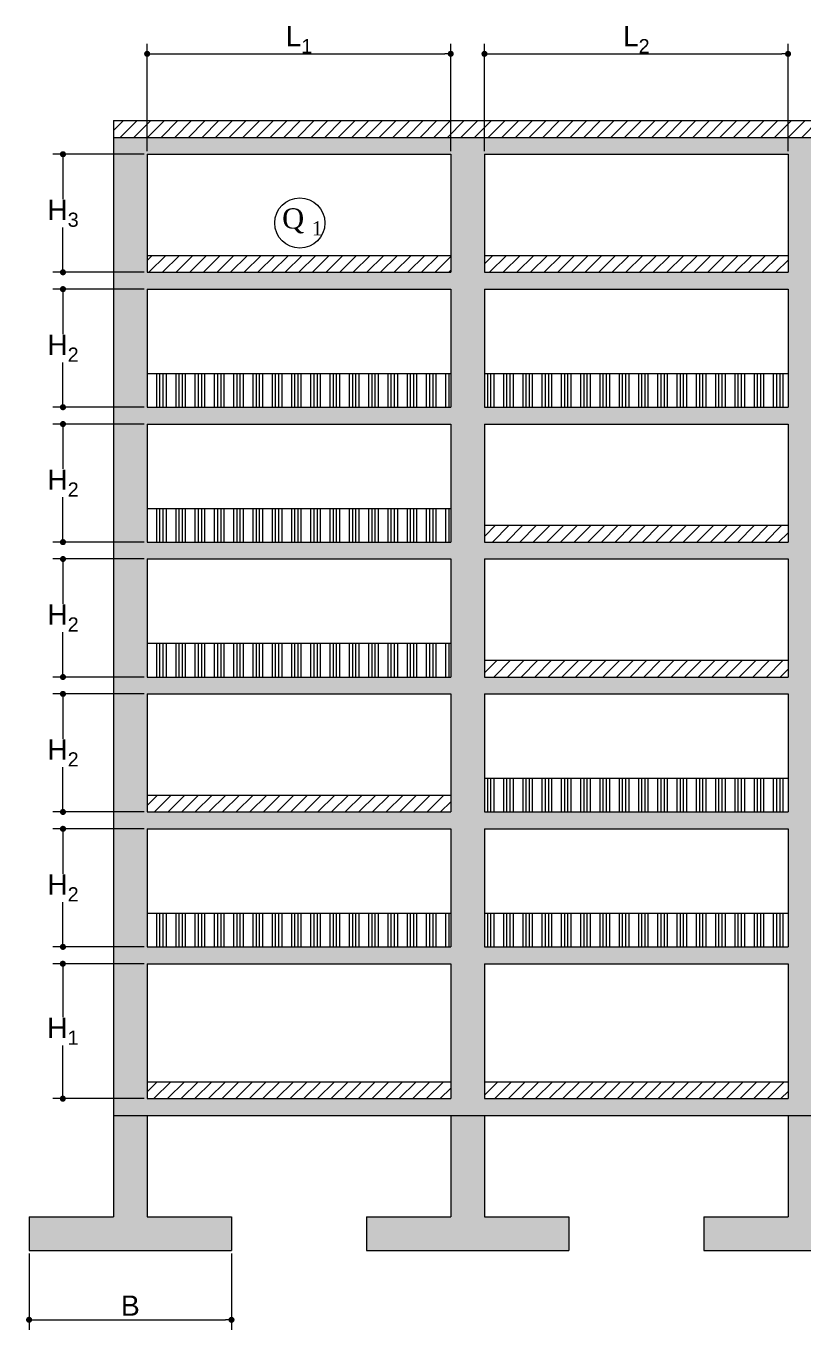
# Model space of a CAD drawing. Header units: metres. Extents: x 1491 to 3802, y 1670 to 4183.
# Drawn here: x 1883.79 to 1906.88, y 1931.24 to 1969.9 of the extents above; entities that cross this region are included whole.
import ezdxf

# ---------------------------------------------------------------- set-up
doc = ezdxf.new("R2010")
doc.units = ezdxf.units.M
doc.layers.add('42_HS_SECCIONES_SOLIDO', color=7, linetype='Continuous', true_color=0xdee2e1)
doc.layers.add('50_HS_Granular', color=8, linetype='Continuous')
doc.styles.add('Annota_RDC_sec', font='Times New Roman.ttf', dxfattribs={"height": 2})
doc.styles.add('Annotative', font='Arial.ttf')
doc.dimstyles.new('Annotative_RDC', dxfattribs={"dimscale": 0.15, "dimtxt": 2, "dimasz": 0.6, "dimexe": 1, "dimexo": 0.3, "dimgap": 0.4, "dimtad": 1, "dimtih": 1, "dimtoh": 1, "dimdec": 1, "dimzin": 1, "dimdsep": 46, "dimtxsty": 'Annotative', "dimblk": 'DOT', "dimblk1": 'DOT', "dimblk2": 'DOT', "dimcen": 0.01, "dimclrd": 191, "dimclre": 191, "dimclrt": 7, "dimadec": 0, "dimazin": 0, "dimtfac": 1, "dimtdec": 1, "dimtmove": 2, "dimatfit": 3, "dimldrblk": 'DOT', "dimfxl": 1, "dimtolj": 1, "dimtzin": 0, "dimarcsym": 0})
pattern_1 = [(45, (0, 0), (-0.202055763, 0.202055763), [])]

# ---------------------------------------------------------------- blocks, each defined once
blk = doc.blocks.new('_DOT')
at = {"color": 0, "linetype": 'Continuous'}
blk.add_line((-0.5, 0), (-1, 0), dxfattribs=at)
at = {"color": 0, "linetype": 'Continuous', "const_width": 0.5}
blk.add_lwpolyline([(-0.25, 0, 1), (0.25, 0, 1)], format="xyb", close=True, dxfattribs=at)
blk = doc.blocks.new('*D107')
at = {"color": 191, "lineweight": -2, "transparency": 16777216}
for p, q in [((1887.381, 1966.186), (1887.381, 1969.373)), ((1896.381, 1966.186), (1896.381, 1969.373)), ((1887.561, 1969.073), (1896.201, 1969.073))]:
    blk.add_line(p, q, dxfattribs=at)
at = {"layer": 'Defpoints', "color": 0, "transparency": 16777216}
for p in [(1896.381, 1969.073), (1887.381, 1966.096), (1896.381, 1966.096)]:
    blk.add_point(p, dxfattribs=at)
at = {"color": 191, "lineweight": -2, "transparency": 16777216, "xscale": 0.18, "yscale": 0.18, "zscale": 0.18, "rotation": 180}
blk.add_blockref('_DOT', (1887.381, 1969.073), dxfattribs=at)
at = {"color": 191, "lineweight": -2, "transparency": 16777216, "xscale": 0.18, "yscale": 0.18, "zscale": 0.18}
blk.add_blockref('_DOT', (1896.381, 1969.073), dxfattribs=at)
at = {"color": 7, "transparency": 16777216, "insert": (1891.881, 1969.493), "char_height": 0.6, "attachment_point": 5, "style": 'Annotative'}
blk.add_mtext('\\A1;L{\\H0.7x;\\S^ 1;}', dxfattribs=at)
blk = doc.blocks.new('*D108')
at = {"color": 191, "lineweight": -2, "transparency": 16777216}
for p, q in [((1897.381, 1966.186), (1897.381, 1969.371)), ((1906.381, 1966.186), (1906.381, 1969.371)), ((1897.561, 1969.071), (1906.201, 1969.071))]:
    blk.add_line(p, q, dxfattribs=at)
at = {"layer": 'Defpoints', "color": 0, "transparency": 16777216}
for p in [(1906.381, 1969.071), (1897.381, 1966.096), (1906.381, 1966.096)]:
    blk.add_point(p, dxfattribs=at)
at = {"color": 191, "lineweight": -2, "transparency": 16777216, "xscale": 0.18, "yscale": 0.18, "zscale": 0.18, "rotation": 180}
blk.add_blockref('_DOT', (1897.381, 1969.071), dxfattribs=at)
at = {"color": 191, "lineweight": -2, "transparency": 16777216, "xscale": 0.18, "yscale": 0.18, "zscale": 0.18}
blk.add_blockref('_DOT', (1906.381, 1969.071), dxfattribs=at)
at = {"color": 7, "transparency": 16777216, "insert": (1901.881, 1969.491), "char_height": 0.6, "attachment_point": 5, "style": 'Annotative'}
blk.add_mtext('\\A1;L{\\H0.7x;\\S^ 2;}', dxfattribs=at)
blk = doc.blocks.new('*D114')
at = {"color": 191, "lineweight": -2, "transparency": 16777216}
for p, q in [((1887.291, 1946.096), (1884.585, 1946.096)), ((1884.885, 1945.916), (1884.885, 1944.766)), ((1884.885, 1942.776), (1884.885, 1943.926)), ((1887.291, 1942.596), (1884.585, 1942.596))]:
    blk.add_line(p, q, dxfattribs=at)
at = {"layer": 'Defpoints', "color": 0, "transparency": 16777216}
for p in [(1884.885, 1946.096), (1887.381, 1946.096), (1887.381, 1942.596)]:
    blk.add_point(p, dxfattribs=at)
at = {"color": 191, "lineweight": -2, "transparency": 16777216, "xscale": 0.18, "yscale": 0.18, "zscale": 0.18}
for p, rotation in [((1884.885, 1946.096), 90), ((1884.885, 1942.596), 270)]:
    blk.add_blockref('_DOT', p, dxfattribs=dict(at, rotation=rotation))
at = {"color": 7, "transparency": 16777216, "insert": (1884.885, 1944.346), "char_height": 0.6, "attachment_point": 5, "style": 'Annotative'}
blk.add_mtext('\\A1;H{\\H0.7x;\\S^ 2;}', dxfattribs=at)
blk = doc.blocks.new('*D115')
at = {"color": 191, "lineweight": -2, "transparency": 16777216}
for p, q in [((1887.291, 1942.096), (1884.581, 1942.096)), ((1884.881, 1941.916), (1884.881, 1940.516)), ((1884.881, 1938.276), (1884.881, 1939.676)), ((1887.291, 1938.096), (1884.581, 1938.096))]:
    blk.add_line(p, q, dxfattribs=at)
at = {"layer": 'Defpoints', "color": 0, "transparency": 16777216}
for p in [(1884.881, 1942.096), (1887.381, 1942.096), (1887.381, 1938.096)]:
    blk.add_point(p, dxfattribs=at)
at = {"color": 191, "lineweight": -2, "transparency": 16777216, "xscale": 0.18, "yscale": 0.18, "zscale": 0.18}
for p, rotation in [((1884.881, 1942.096), 90), ((1884.881, 1938.096), 270)]:
    blk.add_blockref('_DOT', p, dxfattribs=dict(at, rotation=rotation))
at = {"color": 7, "transparency": 16777216, "insert": (1884.881, 1940.096), "char_height": 0.6, "attachment_point": 5, "style": 'Annotative'}
blk.add_mtext('\\A1;H{\\H0.7x;\\S^ 1;}', dxfattribs=at)
blk = doc.blocks.new('*D116')
at = {"color": 191, "lineweight": -2, "transparency": 16777216}
for p, q in [((1887.291, 1950.096), (1884.585, 1950.096)), ((1884.885, 1949.916), (1884.885, 1948.766)), ((1884.885, 1946.776), (1884.885, 1947.926)), ((1887.291, 1946.596), (1884.585, 1946.596))]:
    blk.add_line(p, q, dxfattribs=at)
at = {"layer": 'Defpoints', "color": 0, "transparency": 16777216}
for p in [(1884.885, 1950.096), (1887.381, 1950.096), (1887.381, 1946.596)]:
    blk.add_point(p, dxfattribs=at)
at = {"color": 191, "lineweight": -2, "transparency": 16777216, "xscale": 0.18, "yscale": 0.18, "zscale": 0.18}
for p, rotation in [((1884.885, 1950.096), 90), ((1884.885, 1946.596), 270)]:
    blk.add_blockref('_DOT', p, dxfattribs=dict(at, rotation=rotation))
at = {"color": 7, "transparency": 16777216, "insert": (1884.885, 1948.346), "char_height": 0.6, "attachment_point": 5, "style": 'Annotative'}
blk.add_mtext('\\A1;H{\\H0.7x;\\S^ 2;}', dxfattribs=at)
blk = doc.blocks.new('*D117')
at = {"color": 191, "lineweight": -2, "transparency": 16777216}
for p, q in [((1887.291, 1954.096), (1884.585, 1954.096)), ((1884.885, 1953.916), (1884.885, 1952.766)), ((1884.885, 1950.776), (1884.885, 1951.926)), ((1887.291, 1950.596), (1884.585, 1950.596))]:
    blk.add_line(p, q, dxfattribs=at)
at = {"layer": 'Defpoints', "color": 0, "transparency": 16777216}
for p in [(1884.885, 1954.096), (1887.381, 1954.096), (1887.381, 1950.596)]:
    blk.add_point(p, dxfattribs=at)
at = {"color": 191, "lineweight": -2, "transparency": 16777216, "xscale": 0.18, "yscale": 0.18, "zscale": 0.18}
for p, rotation in [((1884.885, 1954.096), 90), ((1884.885, 1950.596), 270)]:
    blk.add_blockref('_DOT', p, dxfattribs=dict(at, rotation=rotation))
at = {"color": 7, "transparency": 16777216, "insert": (1884.885, 1952.346), "char_height": 0.6, "attachment_point": 5, "style": 'Annotative'}
blk.add_mtext('\\A1;H{\\H0.7x;\\S^ 2;}', dxfattribs=at)
blk = doc.blocks.new('*D118')
at = {"color": 191, "lineweight": -2, "transparency": 16777216}
for p, q in [((1887.291, 1958.096), (1884.585, 1958.096)), ((1884.885, 1957.916), (1884.885, 1956.766)), ((1884.885, 1954.776), (1884.885, 1955.926)), ((1887.291, 1954.596), (1884.585, 1954.596))]:
    blk.add_line(p, q, dxfattribs=at)
at = {"layer": 'Defpoints', "color": 0, "transparency": 16777216}
for p in [(1884.885, 1958.096), (1887.381, 1958.096), (1887.381, 1954.596)]:
    blk.add_point(p, dxfattribs=at)
at = {"color": 191, "lineweight": -2, "transparency": 16777216, "xscale": 0.18, "yscale": 0.18, "zscale": 0.18}
for p, rotation in [((1884.885, 1958.096), 90), ((1884.885, 1954.596), 270)]:
    blk.add_blockref('_DOT', p, dxfattribs=dict(at, rotation=rotation))
at = {"color": 7, "transparency": 16777216, "insert": (1884.885, 1956.346), "char_height": 0.6, "attachment_point": 5, "style": 'Annotative'}
blk.add_mtext('\\A1;H{\\H0.7x;\\S^ 2;}', dxfattribs=at)
blk = doc.blocks.new('*D119')
at = {"color": 191, "lineweight": -2, "transparency": 16777216}
for p, q in [((1887.291, 1962.096), (1884.585, 1962.096)), ((1884.885, 1961.916), (1884.885, 1960.766)), ((1884.885, 1958.776), (1884.885, 1959.926)), ((1887.291, 1958.596), (1884.585, 1958.596))]:
    blk.add_line(p, q, dxfattribs=at)
at = {"layer": 'Defpoints', "color": 0, "transparency": 16777216}
for p in [(1884.885, 1962.096), (1887.381, 1962.096), (1887.381, 1958.596)]:
    blk.add_point(p, dxfattribs=at)
at = {"color": 191, "lineweight": -2, "transparency": 16777216, "xscale": 0.18, "yscale": 0.18, "zscale": 0.18}
for p, rotation in [((1884.885, 1962.096), 90), ((1884.885, 1958.596), 270)]:
    blk.add_blockref('_DOT', p, dxfattribs=dict(at, rotation=rotation))
at = {"color": 7, "transparency": 16777216, "insert": (1884.885, 1960.346), "char_height": 0.6, "attachment_point": 5, "style": 'Annotative'}
blk.add_mtext('\\A1;H{\\H0.7x;\\S^ 2;}', dxfattribs=at)
blk = doc.blocks.new('*D120')
at = {"color": 191, "lineweight": -2, "transparency": 16777216}
for p, q in [((1887.291, 1966.096), (1884.585, 1966.096)), ((1884.885, 1965.916), (1884.885, 1964.766)), ((1884.885, 1962.776), (1884.885, 1963.926)), ((1887.291, 1962.596), (1884.585, 1962.596))]:
    blk.add_line(p, q, dxfattribs=at)
at = {"layer": 'Defpoints', "color": 0, "transparency": 16777216}
for p in [(1884.885, 1966.096), (1887.381, 1966.096), (1887.381, 1962.596)]:
    blk.add_point(p, dxfattribs=at)
at = {"color": 191, "lineweight": -2, "transparency": 16777216, "xscale": 0.18, "yscale": 0.18, "zscale": 0.18}
for p, rotation in [((1884.885, 1966.096), 90), ((1884.885, 1962.596), 270)]:
    blk.add_blockref('_DOT', p, dxfattribs=dict(at, rotation=rotation))
at = {"color": 7, "transparency": 16777216, "insert": (1884.885, 1964.346), "char_height": 0.6, "attachment_point": 5, "style": 'Annotative'}
blk.add_mtext('\\A1;H{\\H0.7x;\\S^ 3;}', dxfattribs=at)
blk = doc.blocks.new('*D122')
at = {"color": 191, "lineweight": -2, "transparency": 16777216}
for p, q in [((1883.881, 1933.506), (1883.881, 1931.24)), ((1889.881, 1933.506), (1889.881, 1931.24)), ((1884.061, 1931.54), (1889.701, 1931.54))]:
    blk.add_line(p, q, dxfattribs=at)
at = {"layer": 'Defpoints', "color": 0, "transparency": 16777216}
for p in [(1883.881, 1933.596), (1889.881, 1933.596), (1889.881, 1931.54)]:
    blk.add_point(p, dxfattribs=at)
at = {"color": 191, "lineweight": -2, "transparency": 16777216, "xscale": 0.18, "yscale": 0.18, "zscale": 0.18, "rotation": 180}
blk.add_blockref('_DOT', (1883.881, 1931.54), dxfattribs=at)
at = {"color": 191, "lineweight": -2, "transparency": 16777216, "xscale": 0.18, "yscale": 0.18, "zscale": 0.18}
blk.add_blockref('_DOT', (1889.881, 1931.54), dxfattribs=at)
at = {"color": 7, "transparency": 16777216, "insert": (1886.881, 1931.96), "char_height": 0.6, "attachment_point": 5, "style": 'Annotative'}
blk.add_mtext('\\A1;B', dxfattribs=at)
blk = doc.blocks.new('*D139')
at = {"color": 191, "lineweight": -2, "transparency": 16777216}
for p, q in [((1887.381, 1966.186), (1887.381, 1969.373)), ((1896.381, 1966.186), (1896.381, 1969.373)), ((1887.561, 1969.073), (1896.201, 1969.073))]:
    blk.add_line(p, q, dxfattribs=at)
at = {"layer": 'Defpoints', "color": 0, "transparency": 16777216}
for p in [(1896.381, 1969.073), (1887.381, 1966.096), (1896.381, 1966.096)]:
    blk.add_point(p, dxfattribs=at)
at = {"color": 191, "lineweight": -2, "transparency": 16777216, "xscale": 0.18, "yscale": 0.18, "zscale": 0.18, "rotation": 180}
blk.add_blockref('_DOT', (1887.381, 1969.073), dxfattribs=at)
at = {"color": 191, "lineweight": -2, "transparency": 16777216, "xscale": 0.18, "yscale": 0.18, "zscale": 0.18}
blk.add_blockref('_DOT', (1896.381, 1969.073), dxfattribs=at)
at = {"color": 7, "transparency": 16777216, "insert": (1891.881, 1969.493), "char_height": 0.6, "attachment_point": 5, "style": 'Annotative'}
blk.add_mtext('\\A1;L{\\H0.7x;\\S^ 1;}', dxfattribs=at)
blk = doc.blocks.new('*D140')
at = {"color": 191, "lineweight": -2, "transparency": 16777216}
for p, q in [((1897.381, 1966.186), (1897.381, 1969.371)), ((1906.381, 1966.186), (1906.381, 1969.371)), ((1897.561, 1969.071), (1906.201, 1969.071))]:
    blk.add_line(p, q, dxfattribs=at)
at = {"layer": 'Defpoints', "color": 0, "transparency": 16777216}
for p in [(1906.381, 1969.071), (1897.381, 1966.096), (1906.381, 1966.096)]:
    blk.add_point(p, dxfattribs=at)
at = {"color": 191, "lineweight": -2, "transparency": 16777216, "xscale": 0.18, "yscale": 0.18, "zscale": 0.18, "rotation": 180}
blk.add_blockref('_DOT', (1897.381, 1969.071), dxfattribs=at)
at = {"color": 191, "lineweight": -2, "transparency": 16777216, "xscale": 0.18, "yscale": 0.18, "zscale": 0.18}
blk.add_blockref('_DOT', (1906.381, 1969.071), dxfattribs=at)
at = {"color": 7, "transparency": 16777216, "insert": (1901.881, 1969.491), "char_height": 0.6, "attachment_point": 5, "style": 'Annotative'}
blk.add_mtext('\\A1;L{\\H0.7x;\\S^ 2;}', dxfattribs=at)
blk = doc.blocks.new('*D142')
at = {"color": 191, "lineweight": -2, "transparency": 16777216}
for p, q in [((1887.291, 1946.096), (1884.585, 1946.096)), ((1884.885, 1945.916), (1884.885, 1944.766)), ((1884.885, 1942.776), (1884.885, 1943.926)), ((1887.291, 1942.596), (1884.585, 1942.596))]:
    blk.add_line(p, q, dxfattribs=at)
at = {"layer": 'Defpoints', "color": 0, "transparency": 16777216}
for p in [(1884.885, 1946.096), (1887.381, 1946.096), (1887.381, 1942.596)]:
    blk.add_point(p, dxfattribs=at)
at = {"color": 191, "lineweight": -2, "transparency": 16777216, "xscale": 0.18, "yscale": 0.18, "zscale": 0.18}
for p, rotation in [((1884.885, 1946.096), 90), ((1884.885, 1942.596), 270)]:
    blk.add_blockref('_DOT', p, dxfattribs=dict(at, rotation=rotation))
at = {"color": 7, "transparency": 16777216, "insert": (1884.885, 1944.346), "char_height": 0.6, "attachment_point": 5, "style": 'Annotative'}
blk.add_mtext('\\A1;H{\\H0.7x;\\S^ 2;}', dxfattribs=at)
blk = doc.blocks.new('*D143')
at = {"color": 191, "lineweight": -2, "transparency": 16777216}
for p, q in [((1887.291, 1942.096), (1884.581, 1942.096)), ((1884.881, 1941.916), (1884.881, 1940.516)), ((1884.881, 1938.276), (1884.881, 1939.676)), ((1887.291, 1938.096), (1884.581, 1938.096))]:
    blk.add_line(p, q, dxfattribs=at)
at = {"layer": 'Defpoints', "color": 0, "transparency": 16777216}
for p in [(1884.881, 1942.096), (1887.381, 1942.096), (1887.381, 1938.096)]:
    blk.add_point(p, dxfattribs=at)
at = {"color": 191, "lineweight": -2, "transparency": 16777216, "xscale": 0.18, "yscale": 0.18, "zscale": 0.18}
for p, rotation in [((1884.881, 1942.096), 90), ((1884.881, 1938.096), 270)]:
    blk.add_blockref('_DOT', p, dxfattribs=dict(at, rotation=rotation))
at = {"color": 7, "transparency": 16777216, "insert": (1884.881, 1940.096), "char_height": 0.6, "attachment_point": 5, "style": 'Annotative'}
blk.add_mtext('\\A1;H{\\H0.7x;\\S^ 1;}', dxfattribs=at)
blk = doc.blocks.new('*D144')
at = {"color": 191, "lineweight": -2, "transparency": 16777216}
for p, q in [((1887.291, 1950.096), (1884.585, 1950.096)), ((1884.885, 1949.916), (1884.885, 1948.766)), ((1884.885, 1946.776), (1884.885, 1947.926)), ((1887.291, 1946.596), (1884.585, 1946.596))]:
    blk.add_line(p, q, dxfattribs=at)
at = {"layer": 'Defpoints', "color": 0, "transparency": 16777216}
for p in [(1884.885, 1950.096), (1887.381, 1950.096), (1887.381, 1946.596)]:
    blk.add_point(p, dxfattribs=at)
at = {"color": 191, "lineweight": -2, "transparency": 16777216, "xscale": 0.18, "yscale": 0.18, "zscale": 0.18}
for p, rotation in [((1884.885, 1950.096), 90), ((1884.885, 1946.596), 270)]:
    blk.add_blockref('_DOT', p, dxfattribs=dict(at, rotation=rotation))
at = {"color": 7, "transparency": 16777216, "insert": (1884.885, 1948.346), "char_height": 0.6, "attachment_point": 5, "style": 'Annotative'}
blk.add_mtext('\\A1;H{\\H0.7x;\\S^ 2;}', dxfattribs=at)
blk = doc.blocks.new('*D145')
at = {"color": 191, "lineweight": -2, "transparency": 16777216}
for p, q in [((1887.291, 1954.096), (1884.585, 1954.096)), ((1884.885, 1953.916), (1884.885, 1952.766)), ((1884.885, 1950.776), (1884.885, 1951.926)), ((1887.291, 1950.596), (1884.585, 1950.596))]:
    blk.add_line(p, q, dxfattribs=at)
at = {"layer": 'Defpoints', "color": 0, "transparency": 16777216}
for p in [(1884.885, 1954.096), (1887.381, 1954.096), (1887.381, 1950.596)]:
    blk.add_point(p, dxfattribs=at)
at = {"color": 191, "lineweight": -2, "transparency": 16777216, "xscale": 0.18, "yscale": 0.18, "zscale": 0.18}
for p, rotation in [((1884.885, 1954.096), 90), ((1884.885, 1950.596), 270)]:
    blk.add_blockref('_DOT', p, dxfattribs=dict(at, rotation=rotation))
at = {"color": 7, "transparency": 16777216, "insert": (1884.885, 1952.346), "char_height": 0.6, "attachment_point": 5, "style": 'Annotative'}
blk.add_mtext('\\A1;H{\\H0.7x;\\S^ 2;}', dxfattribs=at)
blk = doc.blocks.new('*D146')
at = {"color": 191, "lineweight": -2, "transparency": 16777216}
for p, q in [((1887.291, 1958.096), (1884.585, 1958.096)), ((1884.885, 1957.916), (1884.885, 1956.766)), ((1884.885, 1954.776), (1884.885, 1955.926)), ((1887.291, 1954.596), (1884.585, 1954.596))]:
    blk.add_line(p, q, dxfattribs=at)
at = {"layer": 'Defpoints', "color": 0, "transparency": 16777216}
for p in [(1884.885, 1958.096), (1887.381, 1958.096), (1887.381, 1954.596)]:
    blk.add_point(p, dxfattribs=at)
at = {"color": 191, "lineweight": -2, "transparency": 16777216, "xscale": 0.18, "yscale": 0.18, "zscale": 0.18}
for p, rotation in [((1884.885, 1958.096), 90), ((1884.885, 1954.596), 270)]:
    blk.add_blockref('_DOT', p, dxfattribs=dict(at, rotation=rotation))
at = {"color": 7, "transparency": 16777216, "insert": (1884.885, 1956.346), "char_height": 0.6, "attachment_point": 5, "style": 'Annotative'}
blk.add_mtext('\\A1;H{\\H0.7x;\\S^ 2;}', dxfattribs=at)
blk = doc.blocks.new('*D147')
at = {"color": 191, "lineweight": -2, "transparency": 16777216}
for p, q in [((1887.291, 1962.096), (1884.585, 1962.096)), ((1884.885, 1961.916), (1884.885, 1960.766)), ((1884.885, 1958.776), (1884.885, 1959.926)), ((1887.291, 1958.596), (1884.585, 1958.596))]:
    blk.add_line(p, q, dxfattribs=at)
at = {"layer": 'Defpoints', "color": 0, "transparency": 16777216}
for p in [(1884.885, 1962.096), (1887.381, 1962.096), (1887.381, 1958.596)]:
    blk.add_point(p, dxfattribs=at)
at = {"color": 191, "lineweight": -2, "transparency": 16777216, "xscale": 0.18, "yscale": 0.18, "zscale": 0.18}
for p, rotation in [((1884.885, 1962.096), 90), ((1884.885, 1958.596), 270)]:
    blk.add_blockref('_DOT', p, dxfattribs=dict(at, rotation=rotation))
at = {"color": 7, "transparency": 16777216, "insert": (1884.885, 1960.346), "char_height": 0.6, "attachment_point": 5, "style": 'Annotative'}
blk.add_mtext('\\A1;H{\\H0.7x;\\S^ 2;}', dxfattribs=at)
blk = doc.blocks.new('*D148')
at = {"color": 191, "lineweight": -2, "transparency": 16777216}
for p, q in [((1887.291, 1966.096), (1884.585, 1966.096)), ((1884.885, 1965.916), (1884.885, 1964.766)), ((1884.885, 1962.776), (1884.885, 1963.926)), ((1887.291, 1962.596), (1884.585, 1962.596))]:
    blk.add_line(p, q, dxfattribs=at)
at = {"layer": 'Defpoints', "color": 0, "transparency": 16777216}
for p in [(1884.885, 1966.096), (1887.381, 1966.096), (1887.381, 1962.596)]:
    blk.add_point(p, dxfattribs=at)
at = {"color": 191, "lineweight": -2, "transparency": 16777216, "xscale": 0.18, "yscale": 0.18, "zscale": 0.18}
for p, rotation in [((1884.885, 1966.096), 90), ((1884.885, 1962.596), 270)]:
    blk.add_blockref('_DOT', p, dxfattribs=dict(at, rotation=rotation))
at = {"color": 7, "transparency": 16777216, "insert": (1884.885, 1964.346), "char_height": 0.6, "attachment_point": 5, "style": 'Annotative'}
blk.add_mtext('\\A1;H{\\H0.7x;\\S^ 3;}', dxfattribs=at)
blk = doc.blocks.new('*D149')
at = {"color": 191, "lineweight": -2, "transparency": 16777216}
for p, q in [((1883.881, 1933.506), (1883.881, 1931.24)), ((1889.881, 1933.506), (1889.881, 1931.24)), ((1884.061, 1931.54), (1889.701, 1931.54))]:
    blk.add_line(p, q, dxfattribs=at)
at = {"layer": 'Defpoints', "color": 0, "transparency": 16777216}
for p in [(1883.881, 1933.596), (1889.881, 1933.596), (1889.881, 1931.54)]:
    blk.add_point(p, dxfattribs=at)
at = {"color": 191, "lineweight": -2, "transparency": 16777216, "xscale": 0.18, "yscale": 0.18, "zscale": 0.18, "rotation": 180}
blk.add_blockref('_DOT', (1883.881, 1931.54), dxfattribs=at)
at = {"color": 191, "lineweight": -2, "transparency": 16777216, "xscale": 0.18, "yscale": 0.18, "zscale": 0.18}
blk.add_blockref('_DOT', (1889.881, 1931.54), dxfattribs=at)
at = {"color": 7, "transparency": 16777216, "insert": (1886.881, 1931.96), "char_height": 0.6, "attachment_point": 5, "style": 'Annotative'}
blk.add_mtext('\\A1;B', dxfattribs=at)

msp = doc.modelspace()

# ---------------------------------------------------------------- hatches: boundary and pattern name
h = msp.add_hatch()
h.set_pattern_fill('ANSI31', color=256, scale=0.3)
h.set_pattern_definition(pattern_1)
h.paths.add_polyline_path([(1886.381, 1967.096), (1886.381, 1966.596), (1917.381, 1966.596), (1917.381, 1967.096)])
h = msp.add_hatch()
h.set_pattern_fill('ANSI31', color=256, scale=0.3)
h.set_pattern_definition(pattern_1)
h.paths.add_polyline_path([(1896.381, 1963.096), (1887.381, 1963.096), (1887.381, 1962.596), (1896.381, 1962.596)])
h.paths.add_polyline_path([(1906.381, 1963.096), (1897.381, 1963.096), (1897.381, 1962.596), (1906.381, 1962.596)])
h.paths.add_polyline_path([(1916.381, 1959.096), (1907.381, 1959.096), (1907.381, 1958.596), (1916.381, 1958.596)])
h.paths.add_polyline_path([(1906.381, 1955.096), (1897.381, 1955.096), (1897.381, 1954.596), (1906.381, 1954.596)])
h.paths.add_polyline_path([(1906.381, 1951.096), (1897.381, 1951.096), (1897.381, 1950.596), (1906.381, 1950.596)])
h.paths.add_polyline_path([(1916.381, 1947.096), (1907.381, 1947.096), (1907.381, 1946.596), (1916.381, 1946.596)])
h.paths.add_polyline_path([(1896.381, 1947.096), (1887.381, 1947.096), (1887.381, 1946.596), (1896.381, 1946.596)])
h.paths.add_polyline_path([(1916.381, 1943.096), (1907.381, 1943.096), (1907.381, 1942.596), (1916.381, 1942.596)])
h = msp.add_hatch()
h.set_pattern_fill('ANSI31', color=256, scale=0.3)
h.set_pattern_definition(pattern_1)
h.paths.add_polyline_path([(1887.381, 1938.596), (1887.381, 1938.096), (1896.381, 1938.096), (1896.381, 1938.596)])
h.paths.add_polyline_path([(1906.381, 1938.096), (1906.381, 1938.596), (1897.381, 1938.596), (1897.381, 1938.096)])
h.paths.add_polyline_path([(1916.381, 1938.096), (1916.381, 1938.596), (1907.381, 1938.596), (1907.381, 1938.096)])
at = {"layer": '42_HS_SECCIONES_SOLIDO'}
h = msp.add_hatch(color=256, dxfattribs=at)
h.dxf.hatch_style = 1
h.paths.add_polyline_path([(1917.381, 1966.596), (1886.381, 1966.596), (1886.381, 1937.596), (1917.381, 1937.596)])
h.paths.add_polyline_path([(1896.381, 1938.096), (1887.381, 1938.096), (1887.381, 1942.096), (1896.381, 1942.096)], flags=16)
h.paths.add_polyline_path([(1897.381, 1942.096), (1906.381, 1942.096), (1906.381, 1938.096), (1897.381, 1938.096)], flags=16)
h.paths.add_polyline_path([(1896.381, 1942.596), (1887.381, 1942.596), (1887.381, 1946.096), (1896.381, 1946.096)], flags=16)
h.paths.add_polyline_path([(1897.381, 1942.596), (1897.381, 1946.096), (1906.381, 1946.096), (1906.381, 1942.596)], flags=16)
h.paths.add_polyline_path([(1896.381, 1946.596), (1887.381, 1946.596), (1887.381, 1950.096), (1896.381, 1950.096)], flags=16)
h.paths.add_polyline_path([(1897.381, 1946.596), (1897.381, 1950.096), (1906.381, 1950.096), (1906.381, 1946.596)], flags=16)
h.paths.add_polyline_path([(1896.381, 1950.596), (1887.381, 1950.596), (1887.381, 1954.096), (1896.381, 1954.096)], flags=16)
h.paths.add_polyline_path([(1897.381, 1950.596), (1897.381, 1954.096), (1906.381, 1954.096), (1906.381, 1950.596)], flags=16)
h.paths.add_polyline_path([(1907.381, 1942.096), (1916.381, 1942.096), (1916.381, 1938.096), (1907.381, 1938.096)], flags=16)
h.paths.add_polyline_path([(1907.381, 1942.596), (1907.381, 1946.096), (1916.381, 1946.096), (1916.381, 1942.596)], flags=16)
h.paths.add_polyline_path([(1907.381, 1946.596), (1907.381, 1950.096), (1916.381, 1950.096), (1916.381, 1946.596)], flags=16)
h.paths.add_polyline_path([(1896.381, 1954.596), (1887.381, 1954.596), (1887.381, 1958.096), (1896.381, 1958.096)], flags=16)
h.paths.add_polyline_path([(1897.381, 1954.596), (1897.381, 1958.096), (1906.381, 1958.096), (1906.381, 1954.596)], flags=16)
h.paths.add_polyline_path([(1907.381, 1950.596), (1907.381, 1954.096), (1916.381, 1954.096), (1916.381, 1950.596)], flags=16)
h.paths.add_polyline_path([(1907.381, 1954.596), (1907.381, 1958.096), (1916.381, 1958.096), (1916.381, 1954.596)], flags=16)
h.paths.add_polyline_path([(1896.381, 1958.596), (1887.381, 1958.596), (1887.381, 1962.096), (1896.381, 1962.096)], flags=16)
h.paths.add_polyline_path([(1897.381, 1958.596), (1897.381, 1962.096), (1906.381, 1962.096), (1906.381, 1958.596)], flags=16)
h.paths.add_polyline_path([(1907.381, 1958.596), (1907.381, 1962.096), (1916.381, 1962.096), (1916.381, 1958.596)], flags=16)
h.paths.add_polyline_path([(1896.381, 1962.596), (1887.381, 1962.596), (1887.381, 1966.096), (1896.381, 1966.096)], flags=16)
h.paths.add_polyline_path([(1897.381, 1962.596), (1897.381, 1966.096), (1906.381, 1966.096), (1906.381, 1962.596)], flags=16)
h.paths.add_polyline_path([(1891.161, 1964.057, -1), (1892.65, 1964.057, -1)], flags=0)
h.paths.add_polyline_path([(1907.381, 1962.596), (1907.381, 1966.096), (1916.381, 1966.096), (1916.381, 1962.596)], flags=16)
h.paths.add_polyline_path([(1911.052, 1964.404, -1), (1912.541, 1964.404, -1)], flags=0)
h.paths.add_polyline_path([(1911.098, 1963.768), (1912.56, 1963.768), (1912.56, 1965.18), (1911.098, 1965.18)], flags=8)
h.paths.add_polyline_path([(1891.206, 1963.421), (1892.614, 1963.421), (1892.614, 1964.833), (1891.206, 1964.833)], flags=8)
h.paths.add_polyline_path([(1911.098, 1963.768), (1912.56, 1963.768), (1912.56, 1965.18), (1911.098, 1965.18)], flags=8)
h.paths.add_polyline_path([(1891.206, 1963.421), (1892.614, 1963.421), (1892.614, 1964.833), (1891.206, 1964.833)], flags=8)
h = msp.add_hatch(color=256, dxfattribs=at)
h.dxf.hatch_style = 1
h.paths.add_polyline_path([(1889.881, 1933.596), (1889.881, 1934.596), (1887.381, 1934.596), (1887.381, 1937.596), (1886.381, 1937.596), (1886.381, 1934.596), (1883.881, 1934.596), (1883.881, 1933.596)])
h.paths.add_polyline_path([(1899.881, 1933.596), (1899.881, 1934.596), (1897.381, 1934.596), (1897.381, 1937.596), (1896.381, 1937.596), (1896.381, 1934.596), (1893.881, 1934.596), (1893.881, 1933.596)])
h.paths.add_polyline_path([(1907.381, 1934.596), (1907.381, 1937.596), (1906.381, 1937.596), (1906.381, 1934.596), (1903.881, 1934.596), (1903.881, 1933.596), (1909.881, 1933.596), (1909.881, 1934.596)])
h.paths.add_polyline_path([(1919.881, 1933.596), (1919.881, 1934.596), (1917.381, 1934.596), (1917.381, 1937.596), (1916.381, 1937.596), (1916.381, 1934.596), (1913.881, 1934.596), (1913.881, 1933.596)])
at = {"layer": '50_HS_Granular'}
h = msp.add_hatch(dxfattribs=at)
h.set_pattern_fill('ANSI31', color=256, scale=0.3)
h.set_pattern_definition(pattern_1)
h.paths.add_polyline_path([(1886.381, 1967.096), (1886.381, 1966.596), (1917.381, 1966.596), (1917.381, 1967.096)])
h = msp.add_hatch(dxfattribs=at)
h.set_pattern_fill('ANSI31', color=256, scale=0.3)
h.set_pattern_definition(pattern_1)
h.paths.add_polyline_path([(1896.381, 1963.096), (1887.381, 1963.096), (1887.381, 1962.596), (1896.381, 1962.596)])
h.paths.add_polyline_path([(1906.381, 1963.096), (1897.381, 1963.096), (1897.381, 1962.596), (1906.381, 1962.596)])
h.paths.add_polyline_path([(1916.381, 1959.096), (1907.381, 1959.096), (1907.381, 1958.596), (1916.381, 1958.596)])
h.paths.add_polyline_path([(1906.381, 1955.096), (1897.381, 1955.096), (1897.381, 1954.596), (1906.381, 1954.596)])
h.paths.add_polyline_path([(1906.381, 1951.096), (1897.381, 1951.096), (1897.381, 1950.596), (1906.381, 1950.596)])
h.paths.add_polyline_path([(1916.381, 1947.096), (1907.381, 1947.096), (1907.381, 1946.596), (1916.381, 1946.596)])
h.paths.add_polyline_path([(1896.381, 1947.096), (1887.381, 1947.096), (1887.381, 1946.596), (1896.381, 1946.596)])
h.paths.add_polyline_path([(1916.381, 1943.096), (1907.381, 1943.096), (1907.381, 1942.596), (1916.381, 1942.596)])
h = msp.add_hatch(dxfattribs=at)
h.set_pattern_fill('ANSI34', color=256, scale=0.1, angle=45)
h.set_pattern_definition([(90, (0, 0), (-0.5715, 1e-16), []), (90, (0.09525, 0.09525), (-0.5715, 1e-16), []), (90, (0.1905, 0.1905), (-0.5715, 1e-16), []), (90, (0.28575, 0.28575), (-0.5715, 1e-16), [])])
h.paths.add_polyline_path([(1887.381, 1959.596), (1887.381, 1958.596), (1896.381, 1958.596), (1896.381, 1959.596)])
h.paths.add_polyline_path([(1906.381, 1958.596), (1906.381, 1959.596), (1897.381, 1959.596), (1897.381, 1958.596)])
h.paths.add_polyline_path([(1896.381, 1954.596), (1896.381, 1955.596), (1887.381, 1955.596), (1887.381, 1954.596)])
h.paths.add_polyline_path([(1916.381, 1954.596), (1916.381, 1955.596), (1907.381, 1955.596), (1907.381, 1954.596)])
h.paths.add_polyline_path([(1916.381, 1950.596), (1916.381, 1951.596), (1907.381, 1951.596), (1907.381, 1950.596)])
h.paths.add_polyline_path([(1896.381, 1950.596), (1896.381, 1951.596), (1887.381, 1951.596), (1887.381, 1950.596)])
h.paths.add_polyline_path([(1897.381, 1947.596), (1897.381, 1946.596), (1906.381, 1946.596), (1906.381, 1947.596)])
h.paths.add_polyline_path([(1906.381, 1942.596), (1906.381, 1943.596), (1897.381, 1943.596), (1897.381, 1942.596)])
h.paths.add_polyline_path([(1887.381, 1943.596), (1887.381, 1942.596), (1896.381, 1942.596), (1896.381, 1943.596)])
h = msp.add_hatch(dxfattribs=at)
h.set_pattern_fill('ANSI31', color=256, scale=0.3)
h.set_pattern_definition(pattern_1)
h.paths.add_polyline_path([(1887.381, 1938.596), (1887.381, 1938.096), (1896.381, 1938.096), (1896.381, 1938.596)])
h.paths.add_polyline_path([(1906.381, 1938.096), (1906.381, 1938.596), (1897.381, 1938.596), (1897.381, 1938.096)])
h.paths.add_polyline_path([(1916.381, 1938.096), (1916.381, 1938.596), (1907.381, 1938.596), (1907.381, 1938.096)])

# ---------------------------------------------------------------- linework, layer by layer
for p, q in [((1886.381, 1967.096), (1886.381, 1934.596)), ((1886.381, 1967.096), (1917.381, 1967.096)), ((1886.381, 1967.096), (1886.381, 1934.596)), ((1886.381, 1966.596), (1917.381, 1966.596)), ((1886.381, 1966.596), (1917.381, 1966.596)), ((1887.381, 1966.096), (1887.381, 1962.596)), ((1887.381, 1966.096), (1896.381, 1966.096)), ((1887.381, 1966.096), (1887.381, 1962.596)), ((1887.381, 1966.096), (1896.381, 1966.096)), ((1896.381, 1966.096), (1896.381, 1962.596)), ((1896.381, 1966.096), (1896.381, 1962.596)), ((1897.381, 1966.096), (1897.381, 1962.596)), ((1897.381, 1966.096), (1906.381, 1966.096)), ((1897.381, 1966.096), (1897.381, 1962.596)), ((1897.381, 1966.096), (1906.381, 1966.096)), ((1906.381, 1966.096), (1906.381, 1962.596)), ((1906.381, 1966.096), (1906.381, 1962.596)), ((1887.381, 1963.096), (1896.381, 1963.096)), ((1897.381, 1963.096), (1906.381, 1963.096)), ((1887.381, 1962.596), (1896.381, 1962.596)), ((1887.381, 1962.596), (1896.381, 1962.596)), ((1897.381, 1962.596), (1906.381, 1962.596)), ((1897.381, 1962.596), (1906.381, 1962.596)), ((1887.381, 1962.096), (1896.381, 1962.096)), ((1887.381, 1962.096), (1887.381, 1958.596)), ((1887.381, 1962.096), (1887.381, 1958.596)), ((1887.381, 1962.096), (1896.381, 1962.096)), ((1896.381, 1962.096), (1896.381, 1958.596)), ((1896.381, 1962.096), (1896.381, 1958.596)), ((1897.381, 1962.096), (1906.381, 1962.096)), ((1897.381, 1962.096), (1897.381, 1958.596)), ((1897.381, 1962.096), (1897.381, 1958.596)), ((1897.381, 1962.096), (1906.381, 1962.096)), ((1906.381, 1962.096), (1906.381, 1958.596)), ((1906.381, 1962.096), (1906.381, 1958.596)), ((1887.381, 1959.596), (1896.381, 1959.596)), ((1897.381, 1959.596), (1906.381, 1959.596)), ((1887.381, 1958.596), (1896.381, 1958.596)), ((1887.381, 1958.596), (1896.381, 1958.596)), ((1897.381, 1958.596), (1906.381, 1958.596)), ((1897.381, 1958.596), (1906.381, 1958.596)), ((1887.381, 1958.096), (1896.381, 1958.096)), ((1887.381, 1958.096), (1887.381, 1954.596)), ((1887.381, 1958.096), (1887.381, 1954.596)), ((1887.381, 1958.096), (1896.381, 1958.096)), ((1896.381, 1958.096), (1896.381, 1954.596)), ((1896.381, 1958.096), (1896.381, 1954.596)), ((1897.381, 1958.096), (1906.381, 1958.096)), ((1897.381, 1958.096), (1897.381, 1954.596)), ((1897.381, 1958.096), (1897.381, 1954.596)), ((1897.381, 1958.096), (1906.381, 1958.096)), ((1906.381, 1958.096), (1906.381, 1954.596)), ((1906.381, 1958.096), (1906.381, 1954.596)), ((1887.381, 1955.596), (1896.381, 1955.596)), ((1897.381, 1955.096), (1906.381, 1955.096)), ((1887.381, 1954.596), (1896.381, 1954.596)), ((1887.381, 1954.596), (1896.381, 1954.596)), ((1897.381, 1954.596), (1906.381, 1954.596)), ((1897.381, 1954.596), (1906.381, 1954.596)), ((1887.381, 1954.096), (1896.381, 1954.096)), ((1887.381, 1954.096), (1887.381, 1950.596)), ((1887.381, 1954.096), (1887.381, 1950.596)), ((1887.381, 1954.096), (1896.381, 1954.096)), ((1896.381, 1954.096), (1896.381, 1950.596)), ((1896.381, 1954.096), (1896.381, 1950.596)), ((1897.381, 1954.096), (1906.381, 1954.096)), ((1897.381, 1954.096), (1897.381, 1950.596)), ((1897.381, 1954.096), (1897.381, 1950.596)), ((1897.381, 1954.096), (1906.381, 1954.096)), ((1906.381, 1954.096), (1906.381, 1950.596)), ((1906.381, 1954.096), (1906.381, 1950.596)), ((1887.381, 1951.596), (1896.381, 1951.596)), ((1897.381, 1951.096), (1906.381, 1951.096)), ((1887.381, 1950.596), (1896.381, 1950.596)), ((1887.381, 1950.596), (1896.381, 1950.596)), ((1897.381, 1950.596), (1906.381, 1950.596)), ((1897.381, 1950.596), (1906.381, 1950.596)), ((1887.381, 1950.096), (1896.381, 1950.096)), ((1887.381, 1950.096), (1887.381, 1946.596)), ((1887.381, 1950.096), (1887.381, 1946.596)), ((1887.381, 1950.096), (1896.381, 1950.096)), ((1896.381, 1950.096), (1896.381, 1946.596)), ((1896.381, 1950.096), (1896.381, 1946.596)), ((1897.381, 1950.096), (1906.381, 1950.096)), ((1897.381, 1950.096), (1897.381, 1946.596)), ((1897.381, 1950.096), (1897.381, 1946.596)), ((1897.381, 1950.096), (1906.381, 1950.096)), ((1906.381, 1950.096), (1906.381, 1946.596)), ((1906.381, 1950.096), (1906.381, 1946.596)), ((1897.381, 1947.596), (1906.381, 1947.596)), ((1887.381, 1947.096), (1896.381, 1947.096)), ((1887.381, 1946.596), (1896.381, 1946.596)), ((1887.381, 1946.596), (1896.381, 1946.596)), ((1897.381, 1946.596), (1906.381, 1946.596)), ((1897.381, 1946.596), (1906.381, 1946.596)), ((1887.381, 1946.096), (1896.381, 1946.096)), ((1887.381, 1946.096), (1887.381, 1942.596)), ((1887.381, 1946.096), (1887.381, 1942.596)), ((1887.381, 1946.096), (1896.381, 1946.096)), ((1896.381, 1946.096), (1896.381, 1942.596)), ((1896.381, 1946.096), (1896.381, 1942.596)), ((1897.381, 1946.096), (1906.381, 1946.096)), ((1897.381, 1946.096), (1897.381, 1942.596)), ((1897.381, 1946.096), (1897.381, 1942.596)), ((1897.381, 1946.096), (1906.381, 1946.096)), ((1906.381, 1946.096), (1906.381, 1942.596)), ((1906.381, 1946.096), (1906.381, 1942.596)), ((1887.381, 1943.596), (1896.381, 1943.596)), ((1897.381, 1943.596), (1906.381, 1943.596)), ((1887.381, 1942.596), (1896.381, 1942.596)), ((1887.381, 1942.596), (1896.381, 1942.596)), ((1897.381, 1942.596), (1906.381, 1942.596)), ((1897.381, 1942.596), (1906.381, 1942.596)), ((1887.381, 1942.096), (1896.381, 1942.096)), ((1887.381, 1942.096), (1887.381, 1938.096)), ((1887.381, 1942.096), (1887.381, 1938.096)), ((1887.381, 1942.096), (1896.381, 1942.096)), ((1896.381, 1942.096), (1896.381, 1938.096)), ((1896.381, 1942.096), (1896.381, 1938.096)), ((1897.381, 1942.096), (1906.381, 1942.096)), ((1897.381, 1942.096), (1897.381, 1938.096)), ((1897.381, 1942.096), (1897.381, 1938.096)), ((1897.381, 1942.096), (1906.381, 1942.096)), ((1906.381, 1942.096), (1906.381, 1938.096)), ((1906.381, 1942.096), (1906.381, 1938.096)), ((1887.381, 1938.596), (1896.381, 1938.596)), ((1897.381, 1938.596), (1906.381, 1938.596)), ((1887.381, 1938.096), (1896.381, 1938.096)), ((1887.381, 1938.096), (1896.381, 1938.096)), ((1897.381, 1938.096), (1906.381, 1938.096)), ((1897.381, 1938.096), (1906.381, 1938.096)), ((1886.381, 1937.596), (1917.381, 1937.596)), ((1886.381, 1937.596), (1917.381, 1937.596)), ((1887.381, 1937.596), (1887.381, 1934.596)), ((1887.381, 1937.596), (1887.381, 1934.596)), ((1896.381, 1937.596), (1896.381, 1934.596)), ((1896.381, 1937.596), (1896.381, 1934.596)), ((1897.381, 1937.596), (1897.381, 1934.596)), ((1897.381, 1937.596), (1897.381, 1934.596)), ((1906.381, 1937.596), (1906.381, 1934.596)), ((1906.381, 1937.596), (1906.381, 1934.596)), ((1883.881, 1934.596), (1886.381, 1934.596)), ((1883.881, 1934.596), (1883.881, 1933.596)), ((1883.881, 1934.596), (1886.381, 1934.596)), ((1887.381, 1934.596), (1889.881, 1934.596)), ((1887.381, 1934.596), (1889.881, 1934.596)), ((1889.881, 1934.596), (1889.881, 1933.596)), ((1889.881, 1934.596), (1889.881, 1933.596)), ((1893.881, 1934.596), (1893.881, 1933.596)), ((1893.881, 1934.596), (1896.381, 1934.596)), ((1893.881, 1934.596), (1896.381, 1934.596)), ((1893.881, 1934.596), (1893.881, 1933.596)), ((1897.381, 1934.596), (1899.881, 1934.596)), ((1897.381, 1934.596), (1899.881, 1934.596)), ((1899.881, 1934.596), (1899.881, 1933.596)), ((1899.881, 1934.596), (1899.881, 1933.596)), ((1903.881, 1934.596), (1906.381, 1934.596)), ((1903.881, 1934.596), (1903.881, 1933.596)), ((1903.881, 1934.596), (1906.381, 1934.596)), ((1903.881, 1934.596), (1903.881, 1933.596)), ((1883.881, 1933.596), (1889.881, 1933.596)), ((1883.881, 1933.596), (1889.881, 1933.596)), ((1893.881, 1933.596), (1899.881, 1933.596)), ((1893.881, 1933.596), (1899.881, 1933.596)), ((1903.881, 1933.596), (1909.881, 1933.596)), ((1903.881, 1933.596), (1909.881, 1933.596))]:
    msp.add_line(p, q)
msp.add_circle((1891.906, 1964.057), 0.744)
msp.add_circle((1891.906, 1964.057), 0.744)
for p, q in [((1886.381, 1967.096), (1917.381, 1967.096)), ((1887.381, 1963.096), (1896.381, 1963.096)), ((1897.381, 1963.096), (1906.381, 1963.096)), ((1887.381, 1959.596), (1896.381, 1959.596)), ((1897.381, 1959.596), (1906.381, 1959.596)), ((1887.381, 1955.596), (1896.381, 1955.596)), ((1897.381, 1955.096), (1906.381, 1955.096)), ((1887.381, 1951.596), (1896.381, 1951.596)), ((1897.381, 1951.096), (1906.381, 1951.096)), ((1897.381, 1947.596), (1906.381, 1947.596)), ((1887.381, 1947.096), (1896.381, 1947.096)), ((1887.381, 1943.596), (1896.381, 1943.596)), ((1897.381, 1943.596), (1906.381, 1943.596)), ((1887.381, 1938.596), (1896.381, 1938.596)), ((1897.381, 1938.596), (1906.381, 1938.596))]:
    msp.add_line(p, q, dxfattribs=at)

# ---------------------------------------------------------------- texts
at = {"insert": (1891.382, 1964.493), "char_height": 0.6, "width": 1.76696, "attachment_point": 1, "style": 'Annota_RDC_sec'}
msp.add_mtext('\\A1;Q {\\H0.7x;\\S^ 1;}', dxfattribs=at)
msp.add_mtext('\\A1;Q {\\H0.7x;\\S^ 1;}', dxfattribs=at)

# ---------------------------------------------------------------- dimensions: what is measured, and where the dimension line sits
for base, p1, p2, text, picture, middle in [((1896.381, 1969.073), (1887.381, 1966.096), (1896.381, 1966.096), 'L{\\H0.7x;\\S^ 1;}', '*D107', (1891.881, 1969.493)), ((1896.381, 1969.073), (1887.381, 1966.096), (1896.381, 1966.096), 'L{\\H0.7x;\\S^ 1;}', '*D139', (1891.881, 1969.493)), ((1906.381, 1969.071), (1897.381, 1966.096), (1906.381, 1966.096), 'L{\\H0.7x;\\S^ 2;}', '*D108', (1901.881, 1969.491)), ((1889.881, 1931.54), (1883.881, 1933.596), (1889.881, 1933.596), 'B', '*D122', (1886.881, 1931.96)), ((1889.881, 1931.54), (1883.881, 1933.596), (1889.881, 1933.596), 'B', '*D149', (1886.881, 1931.96))]:
    dim = msp.add_linear_dim(base=base, p1=p1, p2=p2, text=text, dimstyle='Annotative_RDC')
    dim.commit()
    dim.dimension.update_dxf_attribs({"geometry": picture, "text_midpoint": middle})
dim = msp.add_linear_dim(base=(1906.381, 1969.071), p1=(1897.381, 1966.096), p2=(1906.381, 1966.096), text='L{\\H0.7x;\\S^ 2;}', dimstyle='Annotative_RDC', override={"dimdle": 0})
dim.commit()
dim.dimension.update_dxf_attribs({"geometry": '*D140', "text_midpoint": (1901.881, 1969.491)})
for base, p1, p2, text, picture, middle in [((1884.885, 1966.096), (1887.381, 1962.596), (1887.381, 1966.096), 'H{\\H0.7x;\\S^ 3;}', '*D120', (1884.885, 1964.346)), ((1884.885, 1966.096), (1887.381, 1962.596), (1887.381, 1966.096), 'H{\\H0.7x;\\S^ 3;}', '*D148', (1884.885, 1964.346)), ((1884.885, 1962.096), (1887.381, 1958.596), (1887.381, 1962.096), 'H{\\H0.7x;\\S^ 2;}', '*D119', (1884.885, 1960.346)), ((1884.885, 1962.096), (1887.381, 1958.596), (1887.381, 1962.096), 'H{\\H0.7x;\\S^ 2;}', '*D147', (1884.885, 1960.346)), ((1884.885, 1958.096), (1887.381, 1954.596), (1887.381, 1958.096), 'H{\\H0.7x;\\S^ 2;}', '*D118', (1884.885, 1956.346)), ((1884.885, 1958.096), (1887.381, 1954.596), (1887.381, 1958.096), 'H{\\H0.7x;\\S^ 2;}', '*D146', (1884.885, 1956.346)), ((1884.885, 1954.096), (1887.381, 1950.596), (1887.381, 1954.096), 'H{\\H0.7x;\\S^ 2;}', '*D117', (1884.885, 1952.346)), ((1884.885, 1954.096), (1887.381, 1950.596), (1887.381, 1954.096), 'H{\\H0.7x;\\S^ 2;}', '*D145', (1884.885, 1952.346)), ((1884.885, 1950.096), (1887.381, 1946.596), (1887.381, 1950.096), 'H{\\H0.7x;\\S^ 2;}', '*D116', (1884.885, 1948.346)), ((1884.885, 1950.096), (1887.381, 1946.596), (1887.381, 1950.096), 'H{\\H0.7x;\\S^ 2;}', '*D144', (1884.885, 1948.346)), ((1884.885, 1946.096), (1887.381, 1942.596), (1887.381, 1946.096), 'H{\\H0.7x;\\S^ 2;}', '*D114', (1884.885, 1944.346)), ((1884.885, 1946.096), (1887.381, 1942.596), (1887.381, 1946.096), 'H{\\H0.7x;\\S^ 2;}', '*D142', (1884.885, 1944.346)), ((1884.881, 1942.096), (1887.381, 1938.096), (1887.381, 1942.096), 'H{\\H0.7x;\\S^ 1;}', '*D115', (1884.881, 1940.096)), ((1884.881, 1942.096), (1887.381, 1938.096), (1887.381, 1942.096), 'H{\\H0.7x;\\S^ 1;}', '*D143', (1884.881, 1940.096))]:
    dim = msp.add_linear_dim(base=base, p1=p1, p2=p2, angle=90, text=text, dimstyle='Annotative_RDC')
    dim.commit()
    dim.dimension.update_dxf_attribs({"geometry": picture, "text_midpoint": middle})

doc.saveas('drawing.dxf')
